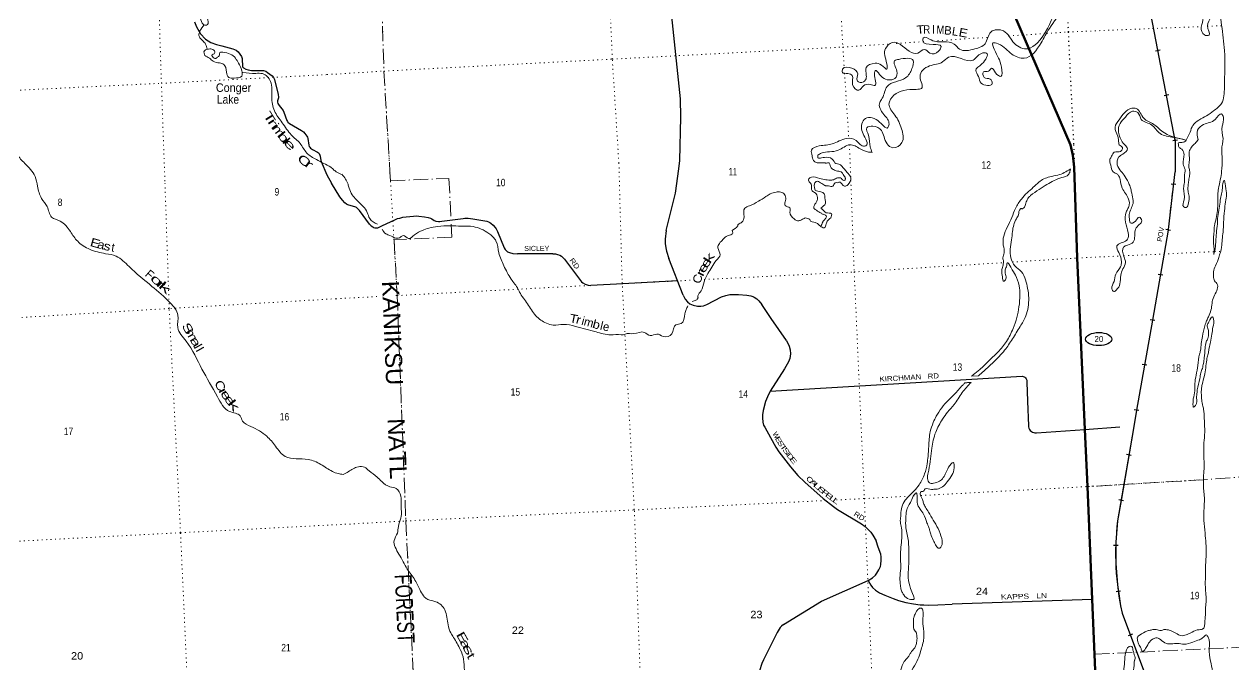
# Model space of a CAD drawing. Header units: feet. Extents: x 733631 to 986127, y 195788 to 388968.
# Drawn here: x 880990 to 909531, y 327599 to 342713 of the extents above; entities that cross this region are included whole.
import ezdxf
from ezdxf.enums import TextEntityAlignment as Align

# ---------------------------------------------------------------- set-up
doc = ezdxf.new("R2010")
doc.units = ezdxf.units.FT
doc.header["$LTSCALE"] = 70
doc.linetypes.add('DOT_DASHED', pattern=[7.7, 5, -1.2, 0.3, -1.2])
doc.linetypes.add('DOTTED', pattern=[1.5, 0.3, -1.2])
for name, color, linetype, lineweight in [('17', 7, 'Continuous', 25), ('23', 7, 'Continuous', 70), ('29', 7, 'Continuous', 25), ('34', 7, 'Continuous', 25), ('39', 7, 'Continuous', 13), ('44', 7, 'DOT_DASHED', 13), ('6', 7, 'DOTTED', 25), ('7', 7, 'DOTTED', 13)]:
    doc.layers.add(name, color=color, linetype=linetype, lineweight=lineweight)
doc.layers.add('30', color=7, linetype='Continuous')
doc.layers.add('41', color=7, linetype='Continuous')

msp = doc.modelspace()

# ---------------------------------------------------------------- linework, layer by layer
at = {"layer": '17'}
msp.add_ellipse((906344.17, 335283.96), major_axis=(309.24, -1), ratio=0.500121, dxfattribs=at)
at = {"layer": '23'}
msp.add_line((906285.74, 326818.18), (906189.91, 329138), dxfattribs=at)
for points in [[(903030.63, 347046.19), (903002.2, 346927.78), (902961.12, 346629.11), (902943.18, 346359.63), (902951.02, 346265.23), (902980.02, 346136.71), (903049.93, 345947.41), (903049.93, 345947.41), (903695, 344456.3), (905680.05, 339867.8)], [(906019.27, 333151.37), (905837.62, 337196.75), (905766.62, 339338.13), (905732.59, 339626.48), (905680.05, 339867.8)], [(906189.91, 329138), (906079.79, 331803.6), (906019.27, 333151.37)]]:
    msp.add_lwpolyline(points, dxfattribs=at)
at = {"layer": '29'}
for p, q in [((888128.94, 339157.55), (888239.23, 338962.85)), ((893465.6, 337294.4), (892632.3, 337291.29)), ((896540.24, 336318.34), (896201.27, 337187.27)), ((898593.19, 334054.16), (904534.17, 334406.79)), ((906189.91, 329138), (902887.37, 329030.13))]:
    msp.add_line(p, q, dxfattribs=at)
for points in [[(896463.78, 339494.64), (896485.66, 340516.37), (896475.78, 340951.94), (896141.99, 344094.06)], [(885007.59, 342768.25), (885056.58, 342651.68), (885152.84, 342484.18), (885269.1, 342362.58), (885395.56, 342278.98), (885523.82, 342232.39), (885653.9, 342199.16)], [(885653.9, 342199.16), (885916.26, 342132.14), (885989.84, 342098.92), (886035.87, 342057.04), (886118.77, 341947.42), (886136.31, 341902.1), (886144.23, 341708.95), (886161.42, 341684.35), (886215.83, 341655.03), (886278.6, 341634.09), (886352.93, 341623.12), (886634.32, 341617.35), (886689.97, 341601.06), (886730.58, 341575.47), (886837.3, 341493.81), (886868.68, 341458.22), (886898.98, 341404.53), (886985.21, 341053.89), (886992.14, 340993.4), (886992.14, 340972.46), (886969.12, 340903.37), (886967.03, 340871.96), (886975.4, 340842.13), (887002.6, 340792.4), (887096.76, 340677.24), (887120.26, 340638.88), (887186.74, 340438.55), (887199.29, 340415.52), (887212.12, 340401.2), (887249.51, 340369.46), (887533.76, 340207.39), (887580.12, 340170.55), (887613.6, 340134.95), (887659.63, 340070.04), (887672.19, 340047.01), (887682.08, 340018.38), (887707.76, 339858.57), (887716.13, 339829.26), (887726.46, 339810.9), (887745.42, 339787.38), (887766.35, 339770.63), (887790.41, 339755.98), (887912.82, 339697.35), (887933.75, 339681.65), (887949.82, 339659.26), (887969.32, 339619.88), (887976.64, 339595.8), (887992.38, 339498.01), (887997.57, 339475.41), (888128.94, 339157.55)], [(896141.46, 337842.2), (896356.32, 338726.62), (896436.12, 339296.38), (896463.78, 339494.64)], [(889138.72, 337994.39), (888902.02, 338321.13), (888858.2, 338363.97), (888832.7, 338384.87), (888817.72, 338392.37), (888630.38, 338454.23), (888597.39, 338470.26), (888553.58, 338501.09), (888497.38, 338561.08), (888441.25, 338640.53), (888239.23, 338962.85)], [(889138.72, 337994.39), (889178.46, 337954.09), (889212.8, 337929.72), (889233.83, 337917.53), (889260.41, 337909.77), (889310.24, 337907.56), (889336.81, 337910.88), (889364.5, 337920.85), (889443.12, 337960.74), (889735.46, 338098.12), (889800.8, 338124.71), (889851.74, 338140.23), (889924.82, 338157.95), (890001.23, 338169.03), (890175.09, 338186.76), (890237.1, 338191.19), (890298, 338186.76), (890438.64, 338169.03), (890521.69, 338153.52), (890577.05, 338138.01), (890606.96, 338122.5), (890664.54, 338082.61), (890685.58, 338072.64), (890705.5, 338067.1), (890763.09, 338059.34), (890798.53, 338059.34), (890842.81, 338062.67), (891348.89, 338131.36), (891383.2, 338133.58), (891415.34, 338135.79), (891452.99, 338135.79), (891467.38, 338134.68), (891519.43, 338130.25), (891578.09, 338120.28), (891902.58, 338063.78), (891943.55, 338052.7), (891980.1, 338033.86), (892004.46, 338017.24), (892052.03, 337974.03), (892103.01, 337917.53), (892124.05, 337886.5), (892140.62, 337854.38), (892158.38, 337820.03), (892317.8, 337437.79), (892338.88, 337393.47), (892361.03, 337371.31), (892396.46, 337344.72), (892437.39, 337327), (892522.7, 337302.62), (892632.3, 337291.29)], [(896141.46, 337842.2), (896117.23, 337639.47), (896117.23, 337541.97), (896130.52, 337440.04), (896148.24, 337355.83), (896201.27, 337187.27)], [(893465.6, 337294.4), (893525.97, 337291.55), (893570.26, 337282.69), (893625.63, 337264.96), (893671.7, 337238.26), (893687.2, 337220.53), (893736.37, 337167.46), (894137.23, 336637.86), (894170.46, 336609.05), (894225.82, 336578.03), (894272.33, 336562.52), (894303.34, 336555.87), (894357.29, 336551.54)], [(896407.93, 336656.6), (895112.26, 336590.72), (894357.29, 336551.54)], [(896540.24, 336318.34), (896588.97, 336227.92), (896639.91, 336161.45), (896697.49, 336114.91), (896777.23, 336083.89), (896876.88, 336061.73), (896954.4, 336057.3), (897020.84, 336070.59), (897096.15, 336101.62), (897446.08, 336278.89), (897547.95, 336314.35), (897640.98, 336332.08), (897736.2, 336336.5), (897844.73, 336336.51), (898039.62, 336320.99), (898137.08, 336305.48), (898181.37, 336292.19), (898216.8, 336274.46), (898278.82, 336230.14), (898327.54, 336183.61), (898391.41, 336098.05)], [(898973.34, 335252.97), (898616.17, 335772.73), (898391.41, 336098.05)], [(898973.34, 335252.97), (899042.91, 335115.53), (899065.05, 335031.33), (899073.91, 334933.82), (899058.41, 334827.46), (899025.19, 334743.25), (898927.74, 334579.28), (898593.19, 334054.16), (898524.65, 333921.14), (898484.79, 333808.13), (898422.78, 333599.84), (898409.49, 333500.11), (898409.49, 333422.56), (898416.13, 333322.84), (898436.07, 333254.15), (898462.16, 333205.2)], [(904534.17, 334406.79), (904562.54, 334402.76), (904584.69, 334395.01), (904603.51, 334385.04), (904619.02, 334369.52), (904633.41, 334346.26), (904644.49, 334315.23), (904648.88, 334270.45)], [(904648.88, 334270.45), (904667, 333816.43), (904684.37, 333239.34), (904689.08, 333213.02)], [(898462.16, 333205.2), (898595.52, 332959.44), (898726.19, 332735.63), (898794.85, 332627.05), (899069.48, 332272.5), (899246.65, 332068.64), (899406.12, 331909.09), (899844.64, 331519.09), (900086.04, 331330.73), (900176.85, 331266.47), (900743.83, 330925.22), (900836.84, 330858.74), (900898.86, 330801.13), (900965.3, 330728), (901014.02, 330659.31), (901089.33, 330521.92)], [(904689.08, 333213.02), (904695.44, 333182.83), (904708.73, 333154.02), (904729.77, 333125.21), (904757.46, 333104.16), (904782.93, 333088.65), (904815.05, 333076.46), (904839.41, 333072.03), (904876.61, 333072.56)], [(904876.61, 333072.56), (906019.27, 333151.37), (906840.24, 333211.57)], [(900903.29, 329585.47), (901005.17, 329651.06), (901073.82, 329710.89), (901111.47, 329764.07), (901155.77, 329837.2), (901191.2, 329916.97), (901202.28, 329963.51), (901213.35, 330065.44), (901213.35, 330143), (901200.06, 330209.47), (901142.48, 330371.24), (901089.33, 330521.92)], [(898908.92, 328550.76), (899805.23, 329101.8), (900903.29, 329585.47)], [(900903.29, 329585.47), (900963.08, 329475.99), (901002.95, 329422.81), (901073.82, 329358.55), (901171.27, 329298.72), (901295.29, 329238.89), (901490.2, 329161.34), (901616.43, 329119.23), (901795.83, 329072.7), (901973.01, 329037.24), (902128.04, 329017.3), (902216.63, 329010.65), (902325.15, 329008.43), (902548.84, 329017.3), (902887.37, 329030.13)], [(898908.92, 328550.76), (898859.07, 328514.27), (898828.06, 328478.82), (898801.49, 328443.36), (898752.76, 328359.16), (898433.85, 327716.54), (898398.4, 327632.33), (898336.39, 327455.06), (898296.53, 327313.24), (898283.24, 327220.17), (898278.81, 326954.26), (898267.74, 326863.41), (898256.66, 326794.72), (898214.59, 326663.97), (898190.23, 326615.22), (898154.79, 326568.69), (898123.78, 326531.02), (898088.34, 326502.21), (897897.87, 326378.12), (897640.96, 326223.01), (897485.93, 326125.51), (897437.21, 326085.61), (897340.96, 326005.61)]]:
    msp.add_lwpolyline(points, dxfattribs=at)
at = {"layer": '34'}
for p, q in [((907792.15, 342098.75), (907683.52, 342077.88)), ((907996.98, 341046.28), (907888.35, 341025.41)), ((908199.24, 339979.49), (908090.62, 339958.63)), ((908165, 338927.88), (908055.1, 338940.47)), ((908037.6, 337846.39), (907928.66, 337865.53)), ((907854.56, 336789.91), (907745.62, 336809.06)), ((907664.03, 335720.97), (907555.09, 335740.11)), ((907480.99, 334664.49), (907372.05, 334683.64)), ((907290.46, 333595.55), (907181.52, 333614.69)), ((907110.68, 332538.8), (907001.64, 332557.39)), ((906925.63, 331468.89), (906816.59, 331487.48)), ((906803.9, 330414.21), (906693.29, 330414.66)), ((906860.93, 329340.21), (906751.64, 329323.14)), ((907143.62, 328322.51), (907040.08, 328283.59))]:
    msp.add_line(p, q, dxfattribs=at)
at = {"layer": '34', "lineweight": 13}
msp.add_line((906898.39, 328815.47), (910069.32, 320379.13), dxfattribs=at)
at = {"layer": '34'}
for points in [[(908145.83, 339968.11), (906366.56, 349230.59)], [(908147.43, 339969.95), (908143.66, 339231.86), (908141.78, 339227.82), (907985.98, 337868.09), (907983.64, 337854.75), (907610.07, 335729.33), (907236.49, 333603.91), (907161.26, 333175.87), (906871.62, 331476.98), (906789, 330992.37), (906747, 330490.94), (906744.96, 329987.76), (906782.89, 329486.01), (906807.15, 329330.69), (906860.54, 328988.88), (906897.33, 328815.16), (907472.47, 327284.98), (908231.73, 325264.96), (908990.99, 323244.94), (909750.24, 321224.91)]]:
    msp.add_lwpolyline(points, dxfattribs=at)
at = {"layer": '34', "lineweight": 13}
for points in [[(908146.91, 339968.32), (906367.64, 349230.82)], [(908144.53, 340001.24), (908148.67, 339997.31), (908144.76, 339231.61), (908142.85, 339227.52)], [(907987.07, 337867.93), (907162.34, 333175.68), (906790.09, 330992.23), (906790.09, 330992.23)]]:
    msp.add_lwpolyline(points, dxfattribs=at)
for centre, radius, start, end in [((955644.74, 333096.1), 47895.96, 172.64507, 174.28219), ((913072.08, 330213.7), 6330.05, 172.93536, 192.76121)]:
    msp.add_arc(centre, radius, start, end, dxfattribs=at)
at = {"layer": '39'}
msp.add_line((903345.59, 334405.94), (903508.61, 334418.55), dxfattribs=at)
for points in [[(904717.82, 346868.24), (904756.22, 347045.47), (904788.48, 347283.16), (904801.12, 347469.47), (904851.79, 347350.71), (905005.37, 347081.33), (905169.54, 346959.8), (905305.84, 347103.44), (905392.22, 347273), (905466.45, 347403.65), (905381.25, 347524.82), (905336.49, 347607.52), (905503.21, 347671.82), (905538.22, 347620.98), (905601.92, 347563.39), (905644.77, 347674.4), (905493.17, 347709.06), (905323.45, 347820.88), (905300.85, 347944.99), (905465.3, 348170.68), (905653.16, 348139.08), (905961.2, 347897.1), (906223.7, 347988.09), (906228.05, 348256.77), (906010.58, 348704.85), (906004.65, 348819.64), (906128.49, 348930.39), (906247.91, 348812.83), (906413.8, 348618.71), (906567.07, 348629.91), (906635.53, 348832.95), (906675.53, 348959.98), (906773.44, 348984.74), (906783.2, 348874.17), (906762.58, 348685.47), (906863.28, 348460.04), (907007.36, 348335.56), (906898.7, 348205.33), (906840.54, 347998.73), (906918.73, 347778.31), (907164.08, 347652.5), (907484.62, 347560.48), (907535.7, 347433.67), (907399.7, 347284), (907146.33, 347369.06), (906919.72, 347249.47), (906927.95, 347011.65), (907028.39, 346556.09), (907187.71, 346097.22), (907226.28, 345624.64), (907368.53, 345104.41), (907292.1, 344624.44), (907174.01, 344520.01), (907170.39, 344237.23), (907008.94, 344031.86), (906818.09, 344238.94), (906506.62, 344547.38), (906150.03, 344514.57), (906032.08, 344250.68), (906238.98, 344046.36), (906419.21, 343848.88), (906373.65, 343594.42), (906022.5, 343495.25), (905513.03, 343326.11), (905309.45, 342995.64), (904889.57, 342267.48), (904677.82, 342134.45), (904353.6, 342258.6), (904097.49, 342553.47), (903803.08, 342531.65), (903661.73, 342250.51), (903420.98, 342130.26), (903061.02, 342123.54), (902931.28, 342244.65), (902691.59, 342300.08), (902387.89, 342340.4), (902206.96, 342394.52), (902190.31, 342325.11), (902433.69, 342237.56), (902622.48, 342187.84), (902565.6, 342074.16), (902359.38, 342030.21), (902231.41, 342117.09), (902072, 342028.9), (901873.11, 342078.15), (901469.91, 342281.37), (901313.41, 342136.79), (901342.12, 341776.8), (901346.65, 341649.83), (901222.21, 341746.97), (901065.82, 341796.19)], [(900994.71, 339688.2), (900953.47, 339816.7), (900910.95, 340091.27), (900875.34, 340271.28), (901015.13, 340308.09), (901214.71, 340206.39), (901348.27, 339893.68), (901488.76, 339799.3), (901699.22, 339918.14), (901690.35, 340246.77), (901534.06, 340568.51), (901393.12, 340828.39), (901511.85, 341037.82), (902039.15, 341175.49), (902163.51, 341197.45), (902127.16, 341470.29), (902350.74, 341727.01), (902661.5, 341824.29), (902801.49, 341935.79), (903379.98, 341865.92), (903574.22, 342024.37), (903695.28, 342032.04), (903588.93, 341778.78), (903441.23, 341620.48), (903505.05, 341482.16), (903570.02, 341321.68), (903831.45, 341315.72), (903785.76, 341416.54), (903644.14, 341454.34), (903625.16, 341586.68), (903743.68, 341604.33), (903817.09, 341672.35), (903911.76, 341563.73), (904031.44, 341480.5), (904050.5, 341699.4), (903876.9, 342121.27), (903849.01, 342269.35), (903971.42, 342250.84), (904295.82, 342005.59), (904584.25, 341908.03), (904982.08, 342269.91), (905179.57, 342610.07), (905561.19, 343059.88), (905835.33, 343199.86), (906281.65, 343259.06), (906534.75, 343492.93), (906542.97, 343804.19), (906351.81, 344017.32), (906186.29, 344165.02), (906229.39, 344310.36), (906464.43, 344266.83), (906695.54, 343946.57), (907008.32, 343769.4), (907272.88, 343898.84), (907379.07, 344194.49), (907439.27, 344322.46), (907512.85, 344269.37), (907475.23, 344449.29), (907510.59, 344705.29), (907614.68, 344649.6), (907537.81, 345001.29), (907600.34, 345123.31), (907874.05, 345075.53), (908068.83, 345145.19), (908132.68, 345123.95), (908175.4, 344845.35), (908208.96, 344822.69), (908222.11, 345077.66), (908309.95, 345219.03), (908384.91, 345061.04), (908384.9, 344590.69), (908401.1, 344159.46), (908624.06, 343408.84), (908780.93, 343036.65), (908810.38, 342858.37), (908764.65, 342646.29), (908837.13, 342457.91), (908948.61, 342455.04), (908906.98, 342673.13), (908975.24, 342880.2), (908854.29, 343066.32), (908745.09, 343573.96), (908610.11, 344031.95), (908542.93, 344392.17), (908483.56, 344992.98), (908495.61, 345308.45), (908627.45, 345538.68), (908702.77, 345608.81), (908875.85, 345197.01), (909025.85, 344487.4), (909115.1, 343817.33)], [(862216.07, 344364.24), (862648.66, 344318.6), (863072.04, 344454.66), (863342.13, 344426.88), (863829.9, 344417.8), (864231.63, 344538.84), (864985.78, 344698.07), (865366.15, 344745.44), (865728.61, 344836.61), (865993.32, 344893.58), (866438.47, 344939.47), (866625.29, 344920.54), (866908.68, 344862.94), (867250.4, 344813.71), (867632.15, 344877.33), (867853.68, 345003.4), (868278.06, 345012.05), (868568.17, 344989.1), (868878.54, 344914.36), (869149.48, 344660.05), (869341.33, 344513.87), (869664.07, 344484.12), (870030.71, 344520.84), (870223.74, 344498.11), (870510.64, 344351.64), (870944.03, 344285.8), (871457.17, 344299.98), (871791.66, 344177.64), (872403.72, 343787.08), (872899.09, 343636.7), (873297.56, 343533.07), (874297.16, 343315.59), (874554.43, 343356.09), (874749.75, 343224.21), (875011.58, 342995.83), (875291.36, 342978.55), (875579.01, 342864.48), (876118.17, 342732), (876201.79, 342765.65), (876267.89, 342832.99), (876473.62, 342847.18), (876693.12, 342768.85), (876883.92, 342648.93), (877188.28, 342521.36), (877359.88, 342273.24), (877501.5, 342169.58), (877658.63, 341878.41), (877832.3, 341577.78), (877921.96, 341253.6), (878168.33, 340955.83), (878605.48, 340999.37), (878814.19, 340989.4), (878942.63, 340860.96), (879223.49, 340560.5), (879539.81, 340437.45), (879896.38, 340216.85), (880086.57, 340163.67), (880440.01, 339971.27), (880703.11, 339864.32), (880825.05, 339644.59), (881003.45, 339429.1), (881248.12, 339123.17), (881302.92, 338889.56)], [(884879.94, 344052.19), (884840.55, 343923.19), (884826.15, 343724.37), (884902.37, 343484.62), (885081.12, 343157.89), (885157.28, 342816.99), (885255.28, 342691.39), (885317.56, 342701.94), (885307.29, 342859.33), (885253.96, 343134.36), (885168.07, 343414.19), (884972.4, 343657.31), (884949.09, 343889.03), (884925.88, 344015.56), (884879.94, 344052.19)], [(909115.1, 343817.33), (909244.22, 342688.88), (909311.55, 342090.46), (909309.72, 341224.37), (909240.31, 340843.64), (909051.15, 340665.24), (908885.01, 340550.49), (908566.67, 340325.68), (908497.94, 340167.04), (908410.5, 339979.11)], [(885240.39, 342704.57), (885123.16, 342416.66), (885200.9, 342324.3), (885270.95, 342241.46), (885310.14, 342119.61)], [(885310.14, 342119.61), (885240.82, 342082.48), (885255.07, 341977.85), (885360.85, 341911.22), (885448.61, 341839.83), (885601.97, 341797.33), (885700.34, 341764.8), (885764.14, 341583.23), (885817.63, 341457.9), (885945.72, 341440.7), (886121.75, 341490.12), (886124.88, 341615.67), (886047.1, 341792.64), (885975.67, 341911.2), (885676.89, 342051.14), (885608.47, 342042.37), (885594.79, 341979.12), (885548.24, 341928.73), (885508.66, 341906.94), (885434.2, 341948.5), (885424.13, 341998.68), (885458.3, 342004.08), (885488.3, 342063.92), (885462.47, 342103.36), (885421.2, 342123.99), (885310.14, 342119.61)], [(901065.82, 341796.19), (900856.66, 341691.54), (900860.17, 341505.99), (900843.36, 341400.24), (900717.14, 341335.8), (900643.75, 341384.86), (900657.96, 341540.96), (900519.53, 341673.78), (900302.06, 341651.51), (900295.81, 341576.53), (900422.67, 341550.16), (900524.33, 341502.42), (900537.78, 341280.99), (900683.98, 341154.59), (900789.95, 341258.45), (900948.24, 341290.07), (901064.69, 341269.27), (901054.59, 341543.33), (901076.89, 341621.08), (901174.88, 341526.75), (901463.88, 341403.76), (901533.94, 341433.8), (901579.67, 341606.21), (901528.72, 341848.09), (901626.11, 341882.92), (901965.74, 341852.35), (901936.83, 341667.3), (901788.22, 341448.4), (901349.48, 341242.2), (901236.3, 340964.39), (901176.46, 340868.74), (901272.21, 340582.52), (901395.44, 340352.1), (901369, 340276.17), (901133.99, 340436.78), (900808.81, 340461.97), (900749.14, 340323.93), (900846.87, 339999.45), (900870.09, 339863.27), (900818.84, 339836.65), (900621.84, 339966.74), (900396.49, 340018.79), (900057.1, 339887.88), (899749.8, 339841.23), (899564.76, 339739.73), (899586.01, 339609.18)], [(886146.82, 341572.03), (886458.58, 341551.42), (886614.04, 341546.56), (886800.24, 341363.15), (886833.02, 340994.24), (886894.41, 340668.95), (887077.38, 340388.91), (887293.06, 340100.05), (887499.17, 339899.82), (887659.88, 339671.49), (887884.26, 339520.54), (888227.39, 339339.04)], [(908415.2, 339979.36), (907830.76, 340190.38), (907640.38, 340349.04), (907406.21, 340493.54), (907226.43, 340721.32), (907122.82, 340728.6), (906827.06, 340458.41), (906730.9, 340282.34), (906792.51, 340069.22), (906817.54, 339914.16)], [(906918.66, 339909.04), (906809.62, 340168.93), (906847.52, 340368.63), (906972.63, 340518.83), (907142.79, 340659.01), (907263.74, 340626.17), (907348.89, 340466.64), (907598.71, 340332.96), (907761.74, 340154.86), (908072.39, 340049.45), (908409.52, 339977.2)], [(908691.77, 339990.94), (908677.81, 340211.77), (908818.47, 340349.56), (909091.84, 340465.28), (909238.86, 340597.3), (909285.53, 340516.71), (909258.08, 340303.47), (909283.34, 340015.33)], [(908691.77, 339990.94), (908615.85, 339898.62), (908550.85, 339836.29), (908489.05, 339729.6), (908475.91, 339616.13), (908488.2, 339533.64), (908479.82, 339468.77), (908473.26, 339335.28), (908490.13, 339232.7), (908483.04, 339119.39), (908464.1, 338995.66), (908450.8, 338888.25), (908451.67, 338779.19), (908477.09, 338658.66), (908459.23, 338494.56), (908409.48, 338390.22), (908348.5, 338404.76), (908358.34, 338566.63), (908345, 338841), (908365.63, 338976.89), (908365.13, 339071.82), (908368.5, 339172.91), (908384.53, 339254.14), (908346.94, 339376.36), (908343.3, 339513.63), (908356.39, 339629.12), (908308.45, 339761.17), (908242.63, 339805.88), (908222.59, 339876.05), (908225.71, 339910.47), (908247.7, 339919.14), (908285.99, 339922.18), (908366.3, 339940.47), (908407.83, 339973.89), (908410.5, 339979.11)], [(909283.34, 340015.33), (909247.86, 339753.8), (909255.62, 339537.86), (909243.31, 339240.58), (909212.18, 339043.81), (909171.28, 338834.66), (909154.95, 338688.79), (909155.38, 338444.37), (909142.56, 338318.79), (909113.23, 338130.14), (909075.4, 337957.44), (909064.97, 337817.78), (909052.74, 337669.99), (909057.51, 337490.33), (909063.6, 337336.97), (909059.04, 337280.29), (909089.6, 337422.5), (909107.2, 337596.69), (909120.43, 337782.89), (909143.01, 337997.61), (909152.47, 338173.61), (909187.64, 338370.49), (909212.83, 338563.06), (909241.26, 338709.26), (909262, 338841.11), (909282.31, 338989.11), (909297.54, 339023.86), (909333.21, 338897.54), (909358.87, 338692.18), (909337.13, 338521.92), (909310.35, 338313.14), (909289.33, 338039.88), (909277.33, 337807.26), (909257.77, 337630.99), (909240.23, 337454.78), (909178.04, 337210.73), (909102.45, 337014.79), (909049.74, 336869.97), (909052.58, 336762.98), (909075.61, 336656.53), (909115.08, 336615.16), (909144.68, 336565.44), (909057.26, 336282.34), (909016.93, 336127.74), (908992.91, 335967.52), (908932.55, 335806.33), (908890.51, 335716.34), (908847.19, 335598.02), (908791.27, 335346.05), (908763.37, 335179.67), (908745.56, 335013.55), (908721.63, 334926.05), (908684.19, 334662.45), (908641.81, 334433.06), (908612.75, 334234.32), (908613.21, 334064.65), (908575.92, 333871.76), (908568.36, 333699.85), (908570.97, 333677.7), (908626.47, 333717.56), (908652.16, 333892), (908664.12, 334028.38), (908668.9, 334083.41), (908731.09, 334351.39), (908750.22, 334487.77), (908788.49, 334593.04), (908814.8, 334710.28), (908833.94, 334844.27), (908853.07, 335066.78), (908881.77, 335217.52), (908917.65, 335301.26), (908934.56, 335426.62), (908926.25, 335511.24), (908905.46, 335609.67), (908943.68, 335691.49), (909027.47, 335806.83), (909050.91, 335761), (909039.96, 335564.76), (909012.06, 335398.38), (908980.61, 335213.72), (908950.1, 335069.48), (908930.79, 334959.89), (908905.21, 334858.21), (908892.91, 334789.2), (908838.02, 334422.11), (908785.06, 334210.62), (908767.61, 334107.13), (908764.29, 334004.02), (908767.7, 333951.59), (908777.61, 333806.41), (908795.8, 333730.13)], [(899717.69, 339625.11), (899798.61, 339670.19), (900196.47, 339736.93), (900471.03, 339868.85), (900716.84, 339773.35), (900913.99, 339697.11), (900994.71, 339688.2)], [(906910.08, 339918.08), (906962.56, 339862.79), (907025.42, 339777.59), (906909.71, 339647.26), (906812.74, 339571.96), (906781.07, 339395.38), (906867.95, 339242.14), (906966.25, 339115.47), (907064.13, 338928.18), (907101.13, 338828.16), (907122.08, 338723.68), (907156.97, 338550.88), (907152.68, 338484.1), (907105.65, 338353.57), (907064.67, 338223.2), (907070.28, 338088.01), (907088.09, 338025.86), (907210.2, 338067.48), (907298.67, 338158.71), (907359.51, 338073.47), (907301.26, 337985.06), (907213.16, 337879.7), (907193.23, 337717.56), (907156.78, 337569.13), (907021.24, 337500.89), (906931.54, 337456.09), (906937.43, 337234.04), (906973.59, 337089.56), (906914.98, 336938.52), (906862.38, 336789.66), (906843.46, 336589.17), (906758.57, 336439.45), (906700.84, 336407.62), (906654.72, 336471.03), (906706.78, 336640.08), (906748.54, 336816.93), (906861.06, 336991.63), (906880.2, 337107.28), (906817.79, 337327.82), (906773.3, 337482.19), (906784.87, 337502.69), (906910.48, 337564.61), (907025.56, 337642.41), (907039.76, 337792.27), (906978.51, 338045.17), (906988.49, 338277.74), (907011.37, 338328.85), (907053.8, 338404.72), (907048.97, 338586.39), (906898.64, 338847.03), (906846.75, 339051.69), (906807.85, 339147.62), (906782.98, 339171.2), (906684.44, 339231.21), (906625.76, 339387.21), (906607.83, 339530.16), (906648.5, 339595.88), (906710.57, 339692.47), (906857.59, 339708.5), (906889.08, 339739.63), (906905.59, 339802.69), (906829.14, 339867.32), (906817.54, 339914.16)], [(899583.56, 339619.49), (899611.95, 339499.9), (899663.59, 339456.83), (899744.81, 339440.81), (899819.54, 339440.77), (899884.18, 339440.47), (899896.4, 339436.76), (899983.14, 339441.08), (900011.63, 339356.99), (900065.77, 339295.81), (900151.72, 339253.65), (900208.56, 339243.04), (900265.5, 339228.39), (900298.55, 339200.99), (900315.66, 339165.08), (900349.19, 339119.51), (900364.33, 339081.54), (900365.03, 339055.29), (900351.49, 339032.71), (900327.43, 339026.01), (900271.65, 339073.01), (900178.37, 339086.7), (900086.6, 339043.86), (900044.37, 339036.68), (899902.87, 339041), (899760.62, 339073.58), (899563.92, 339102.7), (899506.3, 339066.83), (899508.17, 338996.18), (899543.4, 338962.77), (899570.4, 338858.45), (899580.57, 338779.93), (899654.52, 338733.42), (899707.93, 338623.73), (899696.05, 338538.57), (899659.25, 338479.02), (899624.69, 338411.44), (899619.39, 338383.02), (899667.2, 338331.76), (899724.79, 338292.89), (899800.65, 338250.47), (899825.35, 338232.94), (899859.93, 338223.76), (899919.91, 338170.81), (899906.59, 338140.16), (899890.98, 338119.54), (899867.56, 338088.62), (899832.46, 338041.23), (899832.97, 338038.25)], [(899791.52, 337935.17), (899815.44, 337921.59), (899868.24, 337910.87), (899914.38, 337998.96), (899950.64, 338078.71), (900019.51, 338147.2), (900039.3, 338238.62), (899911.34, 338265.53), (899818.26, 338347.9), (899797.76, 338359.47), (899878.1, 338452.51), (899881.88, 338614.21), (899865.13, 338712.75), (899789.11, 338761.23), (899656.84, 338798.12), (899679.63, 339004.77), (899781.57, 338969.1), (899882.13, 338909.15), (899898.49, 338901.5), (899969.3, 338897.32), (900070.54, 338887.89), (900124.86, 338972.15), (900177.34, 338973.55), (900235.55, 338987.21), (900287.24, 338942.12), (900349.13, 338893.27), (900423.06, 338923.51), (900493.35, 339091.02), (900405.2, 339215.94), (900280.08, 339364.12), (900212.13, 339412.82), (900143.18, 339423.11), (900057.53, 339529.92), (899872.68, 339569.45), (899804.32, 339557.53), (899719.39, 339561.34), (899717.67, 339625.93)], [(888224.74, 339341.49), (888299.72, 339272.14), (888369.16, 339220.88), (888494.27, 339166.62)], [(888488.26, 339174.8), (888573.17, 339059.27), (888630.94, 338937.58), (888657.62, 338845.37), (888730.54, 338685.7), (888820.22, 338579), (888988.27, 338411.76), (889084.92, 338270.9), (889143.33, 338124.99), (889327.07, 337991.75)], [(905673.63, 339290.05), (905381.73, 339152.17), (905188.87, 339112.7), (904929.64, 338986.64), (904799.59, 338864), (904653.55, 338734.88), (904520.16, 338585.89), (904380.52, 338368.06), (904295.32, 338153.69), (904184.36, 337920.46), (904102.98, 337714.27), (904092.57, 337497.85), (904111.41, 337320.59), (904082.34, 337198.61), (904096.75, 337112.14), (904077.5, 337000.52), (904056.01, 336896.93), (904069.96, 336751.86), (904098.93, 336649.6), (904152.09, 336701.52), (904145.21, 336808.4), (904138.34, 336915.28), (904171.93, 337019.19), (904186.42, 337082.2), (904267.92, 336979.32), (904379.99, 336790.39), (904467.43, 336540.21), (904483.09, 336330.54), (904462.5, 336041.12), (904412.58, 335791.33), (904322.39, 335536.43), (904167, 335227.28), (903967.5, 334981.59), (903845.47, 334861.19), (903750.94, 334769.8), (903538.26, 334564.17), (903385.9, 334444.98), (903341.73, 334411.02)], [(903508.29, 334418.28), (903636.11, 334530.4), (903854.9, 334734.18), (904124.02, 335020.09), (904306.78, 335287.55), (904490.92, 335579.29), (904621.63, 335829.21), (904691.06, 336257.28), (904666.95, 336480.86), (904619.25, 336679.58), (904519.24, 336870.85), (904366.08, 337010.21), (904270.05, 337203.6), (904254.65, 337403.18), (904289.23, 337622.26), (904308.14, 337822.75), (904401.24, 338120.14), (904449.29, 338212.32), (904498.01, 338355.02), (904520.05, 338361.67), (904538.43, 338354.07), (904554.37, 338362.58), (904591.81, 338397.91), (904607.04, 338432.66), (904644.41, 338546.77), (904686.88, 338620.62), (904736.11, 338668.39), (904938.24, 338815.16), (905122.95, 338933.19), (905290.19, 339024.49), (905470.18, 339091.9), (905627.87, 339162.74), (905664.4, 339232.4), (905674.79, 339297.31)], [(881302.92, 338889.56), (881401.44, 338603.55), (881530.85, 338409.67), (881637.72, 338162.49), (881836.76, 338065.91), (882078.92, 337821.14), (882251.93, 337590.27), (882534.73, 337401.42), (882911.76, 337298.55), (883160.1, 337239.98), (883464.94, 336993.22), (884005.05, 336527.74), (884435.68, 336137.53), (884618.76, 335844.32), (884611.75, 335557.01), (884809.87, 335235.99), (885184.47, 334575.06), (885550.68, 333923.95), (885836.54, 333575.49), (886084.34, 333470.4), (886142.7, 333351.01), (886340.82, 333220.03), (886713.76, 332991.68), (886921.28, 332755.88), (887149.24, 332512.67), (887686.76, 332445.38), (887987.49, 332327.88), (888263.52, 332161.04), (888400.54, 332108.93), (888513.81, 332090.55)], [(896754.27, 336172.86), (896841.45, 336202.33), (896888.55, 336254.08), (896887.96, 336276.29), (896887.26, 336302.53), (896960.86, 336421.65), (897033.89, 336637.71), (897121.75, 336827.91), (897216.64, 336981.93), (897315.5, 337138.08), (897412.88, 337273.99), (897358.03, 337438.18), (897395.66, 337542.2), (897478.08, 337633.27), (897580.78, 337720.84), (897686.9, 337755.98), (897705.58, 337813.04), (897699.37, 337818.93), (897803.72, 337920.68), (897842.21, 337992.41), (897925.8, 338039.07), (897974.85, 338169.66), (897991.64, 338374.13), (898105.35, 338427.65), (898312.58, 338534.15), (898491.45, 338643.95), (898594.69, 338711.33), (898733, 338751.36), (898840.03, 338752.19), (898928.37, 338695.95), (898959.69, 338581.64), (898945.04, 338524.69), (898943.42, 338433.74), (899051.89, 338380.06), (899058.61, 338279.24), (899155.8, 338118.2), (899266.02, 338074.66), (899331.99, 338100.66), (899417.76, 338141.32)], [(889435.85, 337878.53), (889520.43, 337767.36), (889620.41, 337729.61), (889759.48, 337664.62), (889871.92, 337689.83), (889933.53, 337727.83), (890054.54, 337658.32), (890199.8, 337740.96), (890384.78, 337848.89), (890540.33, 337902.2), (890745.3, 337940.65), (891039.94, 337957.73), (891308.97, 337949.19), (891586.53, 337936.37), (891949.5, 337778.32), (892122.37, 337600.11), (892190.43, 337319.11), (892307.62, 337013.16), (892479.64, 336696.54), (892643.34, 336464.54), (892677.57, 336392.73), (892868.75, 336115), (893062, 335835.31), (893313.17, 335656.13), (893473.91, 335611.92), (893715.85, 335628.45), (894001.84, 335583.52), (894481.99, 335452.85), (894829.23, 335383.29), (895075.53, 335387.81), (895120.04, 335384.96), (895168.05, 335402.39), (895375.84, 335411.95), (895625.48, 335442.82), (895760.84, 335365.61), (895915.4, 335402.04), (896068.39, 335345.5), (896270.75, 335407.44), (896366.04, 335622.07), (896490.59, 335647.6), (896581.31, 335882.31), (896609.07, 335977.99), (896650.37, 336065.62)], [(899417.76, 338141.32), (899525.86, 338101.77), (899544.94, 338067.93), (899583.82, 338048.76), (899652.88, 338034.44), (899722.58, 337995.89), (899792.86, 337935.13)], [(899832.33, 338042.09), (899807.15, 337990.47), (899790.04, 337935.17)], [(861623.08, 334236.3), (861661.17, 334165.61), (861654.59, 333801.49), (861901.76, 333589.24), (862769.63, 333743.04), (863482.37, 333756.3), (863934.29, 333712.49), (864407.22, 333643.09), (864876.76, 333870.76), (865278.42, 334009.27), (865629.76, 333952.06), (865869.98, 333957.91), (866144.13, 333977.01), (866495.7, 333849.04), (866927.16, 333749.97), (867288.28, 333765.86), (867483.55, 333661.07), (867898.04, 333460.36), (868172.32, 333475.42), (868833.07, 333725.54), (869261.66, 333970.06), (869664.97, 333993.39), (869893.72, 334106.02), (870179.74, 334196.27), (870561.8, 334125.91), (870968.36, 333793.53), (871386.53, 333667.75), (871692.43, 333641.39), (872114.47, 333584.46), (872207.79, 333508.68), (872420.53, 333299.33), (872681.41, 333164.35), (873021.77, 333007.71), (873400.7, 332591.54), (873752.01, 332154.24), (874134.88, 331994.95), (874334.31, 331886.26), (874428.63, 331842.85), (874571.41, 331546.3), (874736.46, 331248.46), (874863.31, 331135.36), (875146.32, 331003.12), (875437.44, 330806.46), (875544.08, 330630.02), (875711.07, 330461.63), (875709.55, 330255.37), (875792.51, 330124.66), (876037.19, 329863.8), (876139.28, 329703.39), (876380.79, 329478.82), (876567.54, 329260.53), (876803.04, 328971.07), (877108.97, 328689.98), (877409.31, 328394.55), (877458.21, 328254.64), (877552.77, 327823.07), (877815.72, 327496.1), (878153.48, 327167.53), (878439, 326956.53), (878584.11, 326967.35), (878643.48, 326943.01), (878766.02, 326647.82), (878826.17, 326471.89), (878929.91, 326386.33), (878885.87, 326310.09), (878803.01, 326184.05), (878879.46, 326067.28), (879082.16, 325982.95), (879372.3, 325943.94), (879639.81, 325790.98), (880028.28, 325455.98), (880166.71, 325169.4), (880281.72, 325110.5), (880387.99, 325008.86), (880477.23, 324807.59), (880634.24, 324762.2), (881087.75, 324795.26), (881485.67, 324670.84), (881750.56, 324473.31), (882172.36, 324297.1), (882395.06, 324092.13), (882453.87, 323831.24), (882785.12, 323516.61), (883042.33, 323306.7), (883328.31, 322954.19)], [(903183.88, 334250.67), (903133.97, 334195.88), (902939.67, 333982.66), (902715.47, 333754.5), (902569.07, 333562.74), (902511.09, 333464.24), (902440.33, 333314.9), (902369.25, 333100.91), (902334.02, 332754.54), (902316.12, 332515.7), (902294.38, 332345.44), (902236.23, 332101.49), (902176.98, 331974.67), (902105.62, 331847.54), (901984.34, 331698.87), (901805.38, 331516.35), (901714.53, 331362.44), (901674.53, 331195.73), (901669.77, 331070.36), (901661.5, 331001.46), (901683.26, 330866.7), (901692.05, 330535.64), (901667.35, 330096.64), (901673.35, 329870.55), (901652.96, 329649.82), (901657.76, 329544.91), (901671.34, 329413.97), (901678.63, 329367.7), (901700.1, 329319.79), (901742.45, 329246.17), (901868.25, 329148.51), (901933.11, 329140.13), (901975.55, 329139.24), (901971.12, 329230.02), (901901.92, 329401.91), (901850.92, 329649.02), (901858.08, 329911.82), (901859.71, 330231.03), (901852.1, 330517.67), (901793.33, 330829.22), (901791.47, 331051.38), (901814.42, 331251.97), (901869.63, 331378.68), (901900.53, 331432.02), (901967.37, 331577.22), (902035.98, 331655.8), (902062, 331436.31), (902126.9, 331274.41), (902210.9, 331153.42), (902291, 330951.52), (902334.47, 330835.51), (902358.77, 330757.37), (902391.88, 330651.19), (902456.35, 330505.44)], [(902456.35, 330505.44), (902507.47, 330405.8), (902577.7, 330347.06), (902629, 330392.86), (902638.15, 330580.97), (902553.21, 330813.04), (902438.86, 331012.01), (902326.74, 331202.95), (902255.06, 331316.19), (902210.1, 331411.96), (902187.66, 331496.21), (902131.49, 331634.1), (902160.31, 331689.41), (902190.7, 331686.17), (902249.59, 331750.36), (902395.5, 331732.01), (902455.84, 331741.69), (902530.47, 331745.7), (902656.34, 331797.52), (902770.35, 331915.69), (902881.33, 332072.16), (902931.16, 332249.23), (902911.75, 332371.94), (902801.66, 332257.91), (902736.47, 332126.9), (902676.85, 332014.21), (902584.18, 331928.93), (902446.03, 331882.84), (902348.83, 331892.38), (902321.57, 331930.03), (902332.72, 332194.96), (902403.77, 332713.97), (902496.95, 333084.1), (902660.37, 333395.48), (902779.2, 333560.24), (902934.05, 333738.08), (903124.51, 334019.88), (903332.77, 334262.53)], [(903183.87, 334250.66), (903215.54, 334253.53), (903244.44, 334256.83), (903292.91, 334260.56), (903332.74, 334262.5)], [(903345.59, 334405.94), (903342.3, 334406.1), (903340.47, 334407.32), (903340.34, 334408.81), (903341.28, 334410.58), (903341.73, 334411.02)], [(908795.8, 333730.13), (908816.7, 333627.67), (908834.76, 333403.92), (908843.46, 333228.41), (908838.64, 332953.55), (908820.53, 332722.79), (908823.42, 332613.78), (908820.31, 332502.6), (908833.62, 332381.75), (908823.15, 332167.35), (908816.03, 331979.29), (908814.91, 331793.42), (908823.05, 331714.85), (908835.63, 331545.5), (908825.98, 331224.06), (908825.77, 331003.87), (908851.87, 330705.6), (908874.45, 330463.79), (908878.75, 330225.54), (908863.89, 329948.4), (908860.88, 329681.67), (908859.45, 329431.15), (908876.96, 329076.08), (908860.85, 328922.13), (908861.92, 328881.76), (908853.31, 328673.47), (908848.76, 328616.79), (908846.38, 328554.1), (908820.43, 328466.55), (908810.71, 328452.15), (908716.44, 328427.43), (908546.21, 328372.41), (908428.63, 328312.72), (908378.59, 328295.23), (908253.35, 328295.95), (908197.99, 328326.8), (908070.92, 328396.14), (908009.73, 328418.76), (907930.69, 328428.78), (907882.14, 328431.53), (907808.1, 328405.32), (907702.39, 328430.8), (907597.54, 328423.97), (907517.24, 328405.68), (907437.25, 328375.27), (907282.23, 328280.25), (907272.35, 328271.91), (907256.84, 328247.26), (907256.01, 328202.8), (907285.19, 328092.47), (907342.58, 327984.91), (907355.77, 327944.86), (907372.72, 327915.01), (907447.65, 327983.66), (907546.46, 328141.83), (907603.55, 328197.89), (907651.51, 328217.34), (907723.69, 328237.44), (907762.57, 328218.27), (907801.62, 328193.05), (907941.44, 328099.8), (908058.78, 328092.81), (908203.89, 328104.75), (908357.93, 328084.6), (908566.61, 328136.6), (908720.69, 328191.19), (908816.02, 328252.31), (908879.32, 328302.47), (908927.08, 328253.24), (908948.29, 327987.15), (908982.51, 327687.08), (909029.21, 327449.95), (909061.57, 327143.76), (909079.12, 326863.44), (909123, 326579.78), (909142.33, 326384.35), (909175.95, 326183.24), (909209.16, 325921.52), (909212.45, 325493.35), (909318.46, 325076), (909368.17, 324877.34), (909411.2, 324625.97), (909445.41, 324402.66), (909469.1, 324195.22), (909522.06, 323950.18), (909508.82, 323763.99), (909509.34, 323592.3), (909606.26, 323441.35), (909675.84, 323255.33), (909764.27, 323043.55), (909810.36, 322905.39)], [(888513.81, 332090.55), (888637.34, 332154.44), (888874.58, 332271.84), (889020.28, 332261.57), (889127.54, 332177.56), (889317.31, 332029.07), (889427.18, 331922.91), (889620.39, 331796.74), (889766.9, 331756.19), (889874.66, 331577.24), (889883.68, 331389.62), (889878.24, 331062.23), (889818.9, 330862.69), (889794.72, 330708.52), (889718.7, 330528.74), (889832.12, 330212.58), (890029.37, 329858.25), (890209.98, 329598.42), (890342.09, 329339.33), (890438.85, 329194.43), (890512.96, 329141.86), (890702.22, 329088.31), (890913.41, 328893.93), (890991.46, 328540.47), (891057.11, 328350.31), (891122.52, 328244.99), (891279.65, 327956.25), (891358.32, 327732.1), (891381.38, 327472.13), (891436.29, 327305.92), (891454.19, 327088.23), (891398.98, 326733.26), (891369.44, 326552.69), (891259.73, 326424.53), (891186.46, 326293.3), (891079.72, 326205.63), (890992.03, 326160.88), (890895.12, 326083.56), (890835.35, 325900.17), (890677.59, 325679.83), (890569.03, 325432.53), (890618.21, 325254.05), (890634.83, 325225.13)], [(902044.95, 328351.25), (901983.95, 328442.55), (901970.05, 328585.6), (901975.23, 328694.82), (901999.49, 328770.21), (902039.73, 328852.08), (902078.65, 328907.65), (902158.74, 328934.02), (902196.57, 328878.46), (902195.24, 328700.66), (902198.15, 328514.9), (902221.05, 328260.98), (902154.35, 327958.22), (902100.43, 327783.07), (901998.81, 327578.36), (901873.3, 327360.9), (901821.93, 327165.62), (901763.18, 326943.87), (901668.96, 326688.86), (901643.17, 326595.26), (901643.4, 326510.42), (901678.32, 326412.37), (901719.66, 326314.53), (901568.31, 326292.52), (901487.35, 326284.6), (901455.43, 326287.26), (901380.21, 326533.73), (901408.52, 326760.73), (901446.63, 326846.58), (901559.88, 327069.77), (901617.36, 327263.21), (901674.3, 327476.82), (901753.87, 327674.88), (901836.07, 327774.03), (901853.65, 327796.71), (901867.3, 327815.26), (901907.91, 327883), (901923.36, 327909.67), (901992.08, 327984.21), (902028.61, 328053.87), (902041.56, 328098.65), (902056.45, 328222.27), (902036.44, 328367.18)], [(906242.07, 326587.85), (906337.24, 326552.43), (906612.16, 326535.62), (906759.81, 326604.19), (906813.62, 326699.17), (906852.55, 326831.56), (906891.47, 327074.91), (906930.39, 327444.8), (906955.21, 327671.6), (906979.54, 327897.43), (907098.25, 328040.52), (907139.61, 328010.34), (907150.37, 327945.77), (907174.61, 327869.65), (907183.7, 327831.51), (907201.45, 327771.38), (907194.83, 327716.66), (907187.34, 327694.24), (907182.27, 327580.99), (907133.08, 327379.7), (907101.06, 327140.48), (907077.73, 326954.02), (907037.99, 326777.22), (906963.04, 326557.06), (906928.64, 326483.43), (906866.82, 326415.08), (906839.96, 326405.14), (906731.98, 326389.36), (906611.61, 326374.74), (906559.52, 326368.07), (906529.44, 326363.72), (906468.32, 326354.85), (906431.93, 326361.84), (906398.15, 326369.6), (906251.5, 326405.34)]]:
    msp.add_spline(points, degree=3, dxfattribs=at)
at = {"layer": '44'}
for points in [[(903629.3, 385815.71), (903628.58, 385777.26), (903627.33, 385408.04), (903655.07, 384248.47), (903825.01, 379945.99), (903990.9, 375920.74), (900038.33, 375663.4), (900095.35, 374388.33), (898749.41, 374347.86), (898964.16, 369091.21), (893643.68, 368718.87), (893904.6, 363458.12), (894118.59, 358105.46), (891556.37, 357939.86), (891629.65, 356469.43), (888957.38, 356321.74), (889057.4, 352532.78), (894380.21, 352764.2), (894626.91, 347476.75), (889295.98, 347223.73), (889305.8, 346977.08), (889478.45, 341607.96), (889620.43, 339219.59)], [(889620.4, 339220.01), (889633.34, 339019.89), (891013.01, 339072.12), (891083.65, 337688.68), (889716.99, 337622.14), (889791.41, 336310.02), (889995.21, 330992.61), (890253.25, 325686.74), (888773.09, 325586.88)], [(910524.07, 332085.56), (908814.74, 331966.6), (906078.68, 331803.19), (906245.01, 327847.59), (910784.05, 328065.16)]]:
    msp.add_lwpolyline(points, dxfattribs=at)
at = {"layer": '6'}
for points in [[(905600.87, 343071.32), (905622.97, 342529.84), (905750.51, 339870.64)], [(905750.51, 339870.64), (905837.62, 337196.75), (906079.79, 331803.6), (906293.41, 326632.47)]]:
    msp.add_lwpolyline(points, dxfattribs=at)
at = {"layer": '7'}
for p, q in [((908905.33, 342663.11), (909245.58, 342676.92)), ((901563.82, 342257.05), (902251.71, 342303.28)), ((902542.34, 342322.81), (903733.09, 342402.83)), ((904218.02, 342435.42), (905008.87, 342488.57)), ((900345.84, 341558.51), (900446.87, 340020.09)), ((900456.66, 339871.13), (900470.76, 339656.37)), ((900470.76, 339656.37), (900491.66, 339094.83)), ((909078.8, 337347.58), (909221.75, 337354.24)), ((906934.72, 337247.81), (909078.6, 337347.58)), ((888348.06, 336236.01), (889325.55, 336286.13)), ((901970.1, 331582.53), (902051.19, 331586.89))]:
    msp.add_line(p, q, dxfattribs=at)
for points in [[(898304, 385599.67), (898334.74, 385005.17), (898518.64, 379718.82), (898749.3, 374349.87), (898964.16, 369091.21), (899225.74, 363711.59), (899478.5, 358424.42), (899760.59, 353039.71), (900017.55, 347710.34), (900305.52, 342172.49), (900338.29, 341673.49)], [(895021.89, 339436.6), (894866.9, 341888.2), (894626.91, 347476.75), (894380.21, 352764.2), (894118.59, 358105.46), (893905.53, 363446.97), (893642.67, 368733.67), (893439.98, 374031.25), (893211.31, 379479.02), (893000.29, 384741.9), (892982.24, 385385.04)], [(887615.85, 385169.91), (887682.4, 384550.05), (887948.57, 379277.64), (888230.71, 373967.1), (888239.33, 373764.13), (888477.37, 368526.74), (888479.2, 368452.14), (888652.42, 363215.75), (888656.45, 363119.29), (888906.17, 357870.09), (888917.18, 357735.35), (889054.39, 352608.32), (889295.72, 347268.13), (889478.76, 341606.27), (889620.4, 339220.02)], [(884310.57, 339008.4), (884227.43, 341318.28), (884125.81, 344539.27)], [(905114.16, 342495.64), (905622.97, 342529.84), (908765.43, 342657.43)], [(888137.04, 341523.35), (889478.76, 341606.27), (894866.9, 341888.2), (900305.52, 342172.49), (901363.2, 342243.57)], [(873613.29, 340660.81), (878904.36, 341061.74), (884227.43, 341318.28), (888137.04, 341523.35)], [(900470.76, 339656.37), (900574.62, 336867.09), (900813.54, 331529.31), (901040.03, 326185.33), (901213.98, 320850.97), (901328.74, 316816.97)], [(895021.89, 339436.6), (895098.12, 336626.11), (895387.53, 331230.5), (895575.6, 325910.92), (895780.67, 320621.83), (896071.34, 315227.94)], [(889620.4, 339220.02), (889791.41, 336310.02), (889995.21, 330992.61), (890253.25, 325686.74), (890490.47, 320327.8), (890741.13, 314995.48)], [(885148.37, 319982.57), (885148.09, 319989.42), (884917.34, 325441.9), (884679.12, 330715.26), (884411.6, 336005.33), (884310.57, 339008.4)], [(897036.17, 336688.06), (900574.62, 336867.09), (904092.94, 337087.48)], [(904308.72, 337100.98), (905837.62, 337196.75), (906841.81, 337243.48)], [(889760.06, 336308.41), (889791.41, 336310.02), (895112.26, 336590.72), (896721.91, 336672.16)], [(888348.06, 336236.01), (884411.6, 336005.33), (879156.93, 335685.45), (873822.9, 335383.18)], [(902146.34, 331592), (906079.79, 331803.6), (908815.57, 331965.46)], [(888560.46, 330914.06), (889995.21, 330992.61), (895373.17, 331252.6), (899929.27, 331476.8)], [(900154.34, 331487.87), (900813.54, 331520.31), (901862.6, 331576.74)], [(874112.38, 330164.59), (879410.85, 330441.43), (884679.12, 330715.26), (888560.46, 330914.06)]]:
    msp.add_lwpolyline(points, dxfattribs=at)

# ---------------------------------------------------------------- texts
at = {"layer": '17'}
msp.add_text('20', height=140, dxfattribs=at).set_placement((906347.62, 335215.65), align=Align.CENTER)
at = {"layer": '30'}
msp.add_text('SICLEY', height=120, rotation=0.214, dxfattribs=at).set_placement((892788.92, 337361.88))
for s, rotation, width, p in [('RD', 307.182, 1.2, (893846.02, 337138.89)), ('KIRCHMAN   RD', 3.397, 1.15, (901175.41, 334277.55)), ('RD', 327.931, 1.15, (900550.12, 331126.54)), ('KAPPS   LN', 1.871, 1.25, (904035.67, 329137.67))]:
    msp.add_text(s, height=120, rotation=rotation, dxfattribs=dict(at, width=width)).set_placement(p)
msp.add_text('W', height=120, rotation=298.861, dxfattribs=at).set_placement((898678.95, 332984.34), align=Align.CENTER)
for s, rotation, width, p in [('E', 299.861, 1.35, (898735.84, 332875.9)), ('S', 298.861, 1.3, (898788.41, 332789.83)), ('T', 304.468, 1.65, (898856.4, 332690.68)), ('S', 306.155, 1.5, (898921.74, 332606.34)), ('I', 306.155, 1.05, (898969.35, 332543.75)), ('D', 306.155, 1.4, (899019.12, 332473.26)), ('E', 308.361, 1.6, (899091.68, 332384.15)), ('C', 312.772, 1.6, (899485.11, 331921.96)), ('A', 317.729, 1.75, (899573.29, 331848.56)), ('L', 317.729, 1.95, (899656.89, 331772.58)), ('I', 317.729, 1.35, (899712.16, 331722.34)), ('S', 320.034, 1.65, (899767.39, 331678.47)), ('P', 321.339, 1.6, (899858.99, 331606.09)), ('E', 321.339, 1.6, (899943.58, 331536.72)), ('L', 322.644, 1.75, (900030.6, 331470.14)), ('L', 323.644, 1.75, (900109.38, 331416.43))]:
    msp.add_text(s, height=120, rotation=rotation, dxfattribs=dict(at, width=width)).set_placement(p, align=Align.CENTER)
at = {"layer": '34', "width": 0.95}
msp.add_text('POV', height=120, rotation=80.031, dxfattribs=at).set_placement((907832.67, 337573.46))
at = {"layer": '41'}
for s, rotation, width, p in [('T', 4.848, 1.1, (902145.42, 342485.97)), ('R', 0.413, 0.85, (902286.62, 342489.08)), ('M', 357.752, 0.8, (902603.97, 342484.13)), ('E', 349.119, 1.2, (903131.53, 342412.14)), ('T', 301.716, 1.75, (886690.18, 340460.77)), ('r', 303.807, 1.8, (886767.17, 340343.81)), ('i', 306.33, 1.55, (886833.36, 340248.12)), ('m', 305.906, 1.4, (886916.17, 340134.14)), ('b', 307.59, 1.8, (887026.49, 339987.32)), ('l', 307.59, 1.5, (887094.7, 339898.7)), ('e', 312.607, 1.95, (887185.46, 339807.44)), ('C', 318.947, 1.65, (887531.59, 339415.58)), ('r', 322.525, 1.95, (887652.94, 339331.6)), ('E', 344.024, 1.3, (882639.64, 337452.87)), ('a', 345.455, 1.15, (882781.76, 337414.93)), ('s', 345.455, 1.25, (882925.04, 337377.75)), ('e', 58.663, 1.55, (897092.41, 336917.28)), ('e', 57.737, 1.55, (897160.27, 337032.08)), ('k', 57.587, 1.75, (897230.89, 337144.68)), ('o', 319.182, 1.85, (884048.1, 336600.91)), ('C', 70.838, 1.1, (896971.83, 336672.38)), ('r', 63.152, 1.55, (897034.56, 336803.74)), ('r', 318.404, 2.1, (884153.54, 336504.04)), ('k', 318.404, 2.15, (884246.28, 336422.8)), ('S', 301.642, 1.55, (884767.59, 335480.72)), ('T', 349.106, 1.2, (893936.28, 335667.42)), ('r', 344.831, 1.2, (894046.23, 335646.13)), ('b', 344.72, 1.15, (894466.43, 335531.88)), ('m', 299.555, 1.3, (884855.83, 335331.87)), ('a', 299.555, 1.55, (884948.18, 335167.29)), ('l', 299.555, 1.2, (885006.53, 335063.81)), ('l', 299.532, 1.2, (885047.76, 334990.43)), ('C', 299.337, 1.3, (885527.31, 334138.25)), ('r', 299.337, 1.65, (885601.37, 334006.47)), ('e', 302.818, 1.55, (885669.94, 333908.99)), ('e', 305.524, 1.65, (885762.46, 333780.63)), ('k', 308.027, 2, (885856.29, 333660.88)), ('E', 299.371, 1.6, (891242.1, 328190.02)), ('a', 297.742, 1.5, (891310.09, 328048.73)), ('s', 300.557, 1.75, (891387.15, 327902.41)), ('t', 301.359, 1.45, (891450.02, 327759.53))]:
    msp.add_text(s, height=200, rotation=rotation, dxfattribs=dict(at, width=width)).set_placement(p, align=Align.CENTER)
for s, rotation, p in [('I', 0.413, (902445.9, 342490.31)), ('B', 354.797, (902777.94, 342465.98)), ('L', 352.03, (902943.98, 342443.94)), ('t', 349.903, (883070.54, 337348.3)), ('F', 319.182, (883887.55, 336734.94)), ('i', 344.831, (894153.38, 335617.07)), ('m', 344.72, (894288.31, 335583.54)), ('l', 346.642, (894593.95, 335501.28)), ('e', 349.124, (894705.94, 335478.21))]:
    msp.add_text(s, height=200, rotation=rotation, dxfattribs=at).set_placement(p, align=Align.CENTER)
for s, width, p in [('Conger', 0.95, (885930.09, 341115.63)), ('Lake', 0.9, (885798.91, 340838.55))]:
    msp.add_text(s, height=200, dxfattribs=dict(at, width=width)).set_placement(p, align=Align.CENTER)
at = {"layer": '44'}
for s, rotation, width, p in [('KANIKSU     NATL', 272.363, 1.05, (889431.12, 336650.42)), ('FOREST', 272.784, 0.75, (889730.1, 329725.87))]:
    msp.add_text(s, height=400, rotation=rotation, dxfattribs=dict(at, width=width)).set_placement(p)
at = {"layer": '7'}
for s, width, p in [('12', 0.85, (903580.15, 339304.87)), ('10', 0.85, (892124.2, 338889.76)), ('11', 0.65, (897614.77, 339146.87)), ('13', 0.85, (902900.43, 334535.56)), ('18', 0.85, (908060.39, 334515.39)), ('15', 0.85, (892468.89, 333949.99)), ('14', 0.85, (897846.97, 333900.91)), ('24', 1.1, (903446.88, 329244.37)), ('19', 0.85, (908500.57, 329145.86)), ('23', 1.1, (898124.47, 328698.59)), ('22', 1.1, (892494.98, 328326.87))]:
    msp.add_text(s, height=175, dxfattribs=dict(at, width=width)).set_placement(p)
for s, width, p in [('9', 0.85, (886953.41, 338670.59)), ('8', 0.85, (881836.88, 338423.03)), ('16', 0.85, (887132.71, 333364.69)), ('17', 0.85, (882036.28, 333020.46)), ('21', 0.85, (887166.83, 327916.82)), ('20', 1.1, (882238.99, 327723.05))]:
    msp.add_text(s, height=175, dxfattribs=dict(at, width=width)).set_placement(p, align=Align.CENTER)

doc.saveas('drawing.dxf')
